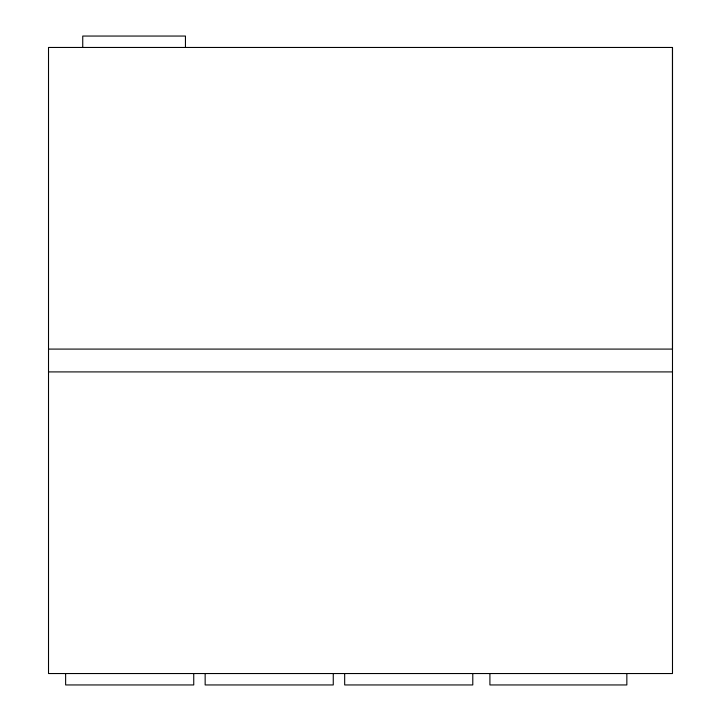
<?xml version="1.0" encoding="UTF-8"?>
<svg xmlns="http://www.w3.org/2000/svg" width="721" height="721" viewBox="0 0 721 721"><rect width="100%" height="100%" fill="white"/><g stroke="black" fill="none" stroke-linecap="round" stroke-linejoin="round"><path stroke-width="1.08" d="M672.486 47.46L672.486 673.54L48.514 673.54L48.514 47.46L672.486 47.46L672.486 349.09L48.514 349.09M48.514 371.91L672.486 371.91M626.846 673.54L626.846 684.95L489.91 684.95L489.91 673.54M472.787 673.54L472.787 684.95L344.674 684.95L344.674 673.54M333.264 673.54L333.264 684.95L205.152 684.95L205.152 673.54M193.742 673.54L193.742 684.95L65.629 684.95L65.629 673.54M185.45 47.46L185.45 36.05L82.744 36.05L82.744 47.46"/></g></svg>
